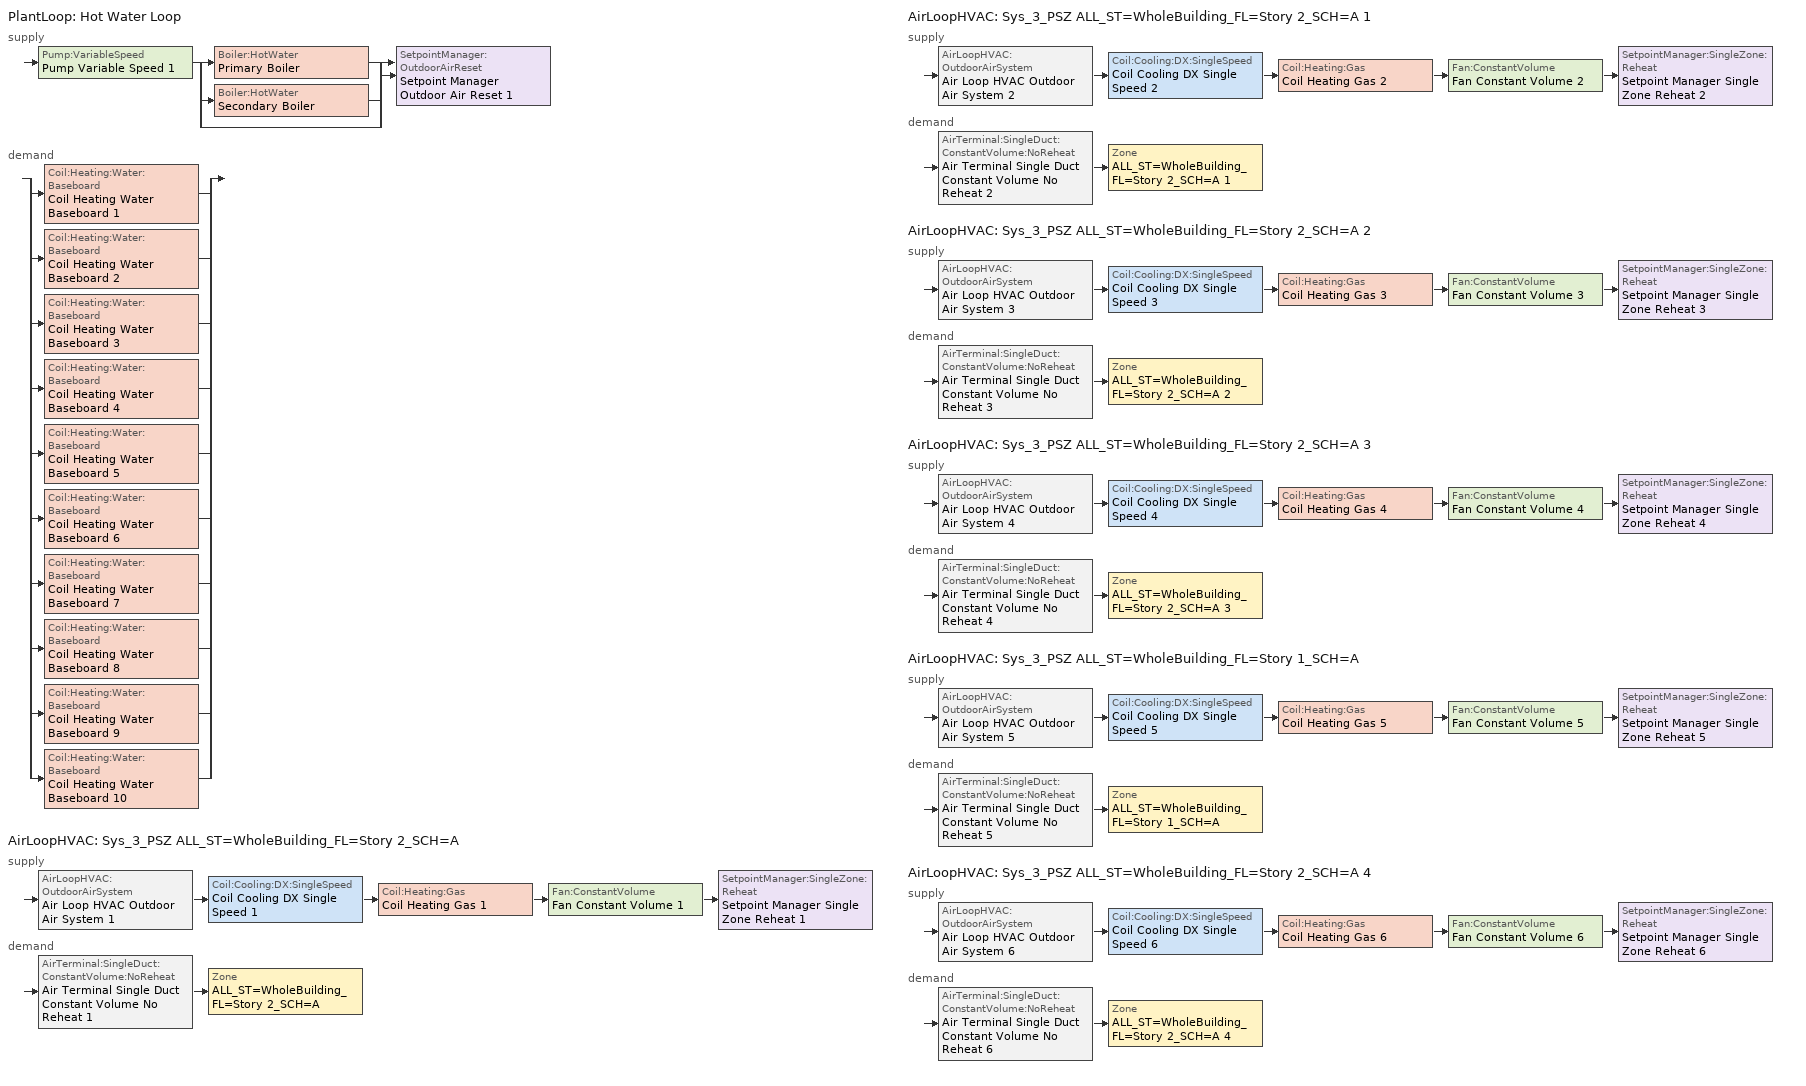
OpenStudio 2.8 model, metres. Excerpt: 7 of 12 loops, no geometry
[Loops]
PlantLoop 'Hot Water Loop'
 supply: Pump:VariableSpeed 'Pump Variable Speed 1' > split
  | Boiler:HotWater 'Primary Boiler'
  | Boiler:HotWater 'Secondary Boiler'
  | bypass
  join > SetpointManager:OutdoorAirReset 'Setpoint Manager Outdoor Air Reset 1'
 demand: split
  | Coil:Heating:Water:Baseboard 'Coil Heating Water Baseboard 1'
  | Coil:Heating:Water:Baseboard 'Coil Heating Water Baseboard 2'
  | Coil:Heating:Water:Baseboard 'Coil Heating Water Baseboard 3'
  | Coil:Heating:Water:Baseboard 'Coil Heating Water Baseboard 4'
  | Coil:Heating:Water:Baseboard 'Coil Heating Water Baseboard 5'
  | Coil:Heating:Water:Baseboard 'Coil Heating Water Baseboard 6'
  | Coil:Heating:Water:Baseboard 'Coil Heating Water Baseboard 7'
  | Coil:Heating:Water:Baseboard 'Coil Heating Water Baseboard 8'
  | Coil:Heating:Water:Baseboard 'Coil Heating Water Baseboard 9'
  | Coil:Heating:Water:Baseboard 'Coil Heating Water Baseboard 10'
AirLoopHVAC 'Sys_3_PSZ ALL_ST=WholeBuilding_FL=Story 2_SCH=A'
 supply: AirLoopHVAC:OutdoorAirSystem 'Air Loop HVAC Outdoor Air System 1' > Coil:Cooling:DX:SingleSpeed 'Coil Cooling DX Single Speed 1' > Coil:Heating:Gas 'Coil Heating Gas 1' > Fan:ConstantVolume 'Fan Constant Volume 1' > SetpointManager:SingleZone:Reheat 'Setpoint Manager Single Zone Reheat 1'
 demand: AirTerminal:SingleDuct:ConstantVolume:NoReheat 'Air Terminal Single Duct Constant Volume No Reheat 1' > Zone 'ALL_ST=WholeBuilding_FL=Story 2_SCH=A'
AirLoopHVAC 'Sys_3_PSZ ALL_ST=WholeBuilding_FL=Story 2_SCH=A 1'
 supply: AirLoopHVAC:OutdoorAirSystem 'Air Loop HVAC Outdoor Air System 2' > Coil:Cooling:DX:SingleSpeed 'Coil Cooling DX Single Speed 2' > Coil:Heating:Gas 'Coil Heating Gas 2' > Fan:ConstantVolume 'Fan Constant Volume 2' > SetpointManager:SingleZone:Reheat 'Setpoint Manager Single Zone Reheat 2'
 demand: AirTerminal:SingleDuct:ConstantVolume:NoReheat 'Air Terminal Single Duct Constant Volume No Reheat 2' > Zone 'ALL_ST=WholeBuilding_FL=Story 2_SCH=A 1'
AirLoopHVAC 'Sys_3_PSZ ALL_ST=WholeBuilding_FL=Story 2_SCH=A 2'
 supply: AirLoopHVAC:OutdoorAirSystem 'Air Loop HVAC Outdoor Air System 3' > Coil:Cooling:DX:SingleSpeed 'Coil Cooling DX Single Speed 3' > Coil:Heating:Gas 'Coil Heating Gas 3' > Fan:ConstantVolume 'Fan Constant Volume 3' > SetpointManager:SingleZone:Reheat 'Setpoint Manager Single Zone Reheat 3'
 demand: AirTerminal:SingleDuct:ConstantVolume:NoReheat 'Air Terminal Single Duct Constant Volume No Reheat 3' > Zone 'ALL_ST=WholeBuilding_FL=Story 2_SCH=A 2'
AirLoopHVAC 'Sys_3_PSZ ALL_ST=WholeBuilding_FL=Story 2_SCH=A 3'
 supply: AirLoopHVAC:OutdoorAirSystem 'Air Loop HVAC Outdoor Air System 4' > Coil:Cooling:DX:SingleSpeed 'Coil Cooling DX Single Speed 4' > Coil:Heating:Gas 'Coil Heating Gas 4' > Fan:ConstantVolume 'Fan Constant Volume 4' > SetpointManager:SingleZone:Reheat 'Setpoint Manager Single Zone Reheat 4'
 demand: AirTerminal:SingleDuct:ConstantVolume:NoReheat 'Air Terminal Single Duct Constant Volume No Reheat 4' > Zone 'ALL_ST=WholeBuilding_FL=Story 2_SCH=A 3'
AirLoopHVAC 'Sys_3_PSZ ALL_ST=WholeBuilding_FL=Story 1_SCH=A'
 supply: AirLoopHVAC:OutdoorAirSystem 'Air Loop HVAC Outdoor Air System 5' > Coil:Cooling:DX:SingleSpeed 'Coil Cooling DX Single Speed 5' > Coil:Heating:Gas 'Coil Heating Gas 5' > Fan:ConstantVolume 'Fan Constant Volume 5' > SetpointManager:SingleZone:Reheat 'Setpoint Manager Single Zone Reheat 5'
 demand: AirTerminal:SingleDuct:ConstantVolume:NoReheat 'Air Terminal Single Duct Constant Volume No Reheat 5' > Zone 'ALL_ST=WholeBuilding_FL=Story 1_SCH=A'
AirLoopHVAC 'Sys_3_PSZ ALL_ST=WholeBuilding_FL=Story 2_SCH=A 4'
 supply: AirLoopHVAC:OutdoorAirSystem 'Air Loop HVAC Outdoor Air System 6' > Coil:Cooling:DX:SingleSpeed 'Coil Cooling DX Single Speed 6' > Coil:Heating:Gas 'Coil Heating Gas 6' > Fan:ConstantVolume 'Fan Constant Volume 6' > SetpointManager:SingleZone:Reheat 'Setpoint Manager Single Zone Reheat 6'
 demand: AirTerminal:SingleDuct:ConstantVolume:NoReheat 'Air Terminal Single Duct Constant Volume No Reheat 6' > Zone 'ALL_ST=WholeBuilding_FL=Story 2_SCH=A 4'
[Sizing:Zone] Zone Cooling Design Supply Air Temperature Input Method=SupplyAirTemperature; Zone Cooling Design Supply Air Temperature {C}=13; Zone Cooling Design Supply Air Temperature Difference {deltaC}=11.11; Zone Heating Design Supply Air Temperature Input Method=SupplyAirTemperature; Zone Heating Design Supply Air Temperature {C}=43; Zone Heating Design Supply Air Temperature Difference {deltaC}=11.11; Zone Cooling Design Supply Air Humidity Ratio {kg-H2O/kg-air}=0.0085; Zone Heating Design Supply Air Humidity Ratio {kg-H2O/kg-air}=0.008; Zone Heating Sizing Factor=1.3; Zone Cooling Sizing Factor=1.1; Cooling Design Air Flow Method=DesignDay; Heating Design Air Flow Method=DesignDay; Account for Dedicated Outdoor Air System=No; Dedicated Outdoor Air System Control Strategy=NeutralSupplyAir; Dedicated Outdoor Air Low Setpoint Temperature for Design {C}=autosize; Dedicated Outdoor Air High Setpoint Temperature for Design {C}=autosize
ALL_ST=WholeBuilding_FL=Story 2_SCH=A; ALL_ST=WholeBuilding_FL=Story 2_SCH=A 1; ALL_ST=WholeBuilding_FL=Story 2_SCH=A 2; ALL_ST=WholeBuilding_FL=Story 2_SCH=A 3; ALL_ST=WholeBuilding_FL=Story 1_SCH=A; ALL_ST=WholeBuilding_FL=Story 2_SCH=A 4
[Zone equipment]
ALL_ST=WholeBuilding_FL=Story 2_SCH=A: Air Terminal Single Duct Constant Volume No Reheat 1, Zone HVAC Baseboard Convective Water 1
ALL_ST=WholeBuilding_FL=Story 2_SCH=A 1: Air Terminal Single Duct Constant Volume No Reheat 2, Zone HVAC Baseboard Convective Water 2
ALL_ST=WholeBuilding_FL=Story 2_SCH=A 2: Air Terminal Single Duct Constant Volume No Reheat 3, Zone HVAC Baseboard Convective Water 3
ALL_ST=WholeBuilding_FL=Story 2_SCH=A 3: Air Terminal Single Duct Constant Volume No Reheat 4, Zone HVAC Baseboard Convective Water 4
ALL_ST=WholeBuilding_FL=Story 1_SCH=A: Air Terminal Single Duct Constant Volume No Reheat 5, Zone HVAC Baseboard Convective Water 5
ALL_ST=WholeBuilding_FL=Story 2_SCH=A 4: Air Terminal Single Duct Constant Volume No Reheat 6, Zone HVAC Baseboard Convective Water 6
[PlantLoop]
Hot Water Loop: Fluid Type=Water; Glycol Concentration=0; Plant Loop Volume {m3}=Autocalculate; Load Distribution Scheme=Optimal
[Sizing:Plant]
Hot Water Loop: Loop Type=Heating; Design Loop Exit Temperature {C}=82; Loop Design Temperature Difference {deltaC}=16; Sizing Option=NonCoincident; Zone Timesteps in Averaging Window=1; Coincident Sizing Factor Mode=None
[Pump:VariableSpeed]
Pump Variable Speed 1: Pump Control Type=Intermittent; Skin Loss Radiative Fraction=0.5; Design Power Sizing Method=PowerPerFlowPerPressure; Design Electric Power per Unit Flow Rate {W/(m3/s)}=348701.1; Design Shaft Power per Unit Flow Rate per Unit Head {W-s/m3-Pa}=1.28205; Design Minimum Flow Rate Fraction=0
[Boiler:HotWater] Fuel Type=NaturalGas; Water Outlet Upper Temperature Limit {C}=99; Boiler Flow Mode=ConstantFlow; Parasitic Electric Load {W}=0; Sizing Factor=1
Primary Boiler; Secondary Boiler
[SetpointManager:OutdoorAirReset]
Setpoint Manager Outdoor Air Reset 1: Control Variable=Temperature; Setpoint at Outdoor Low Temperature {C}=82; Outdoor Low Temperature {C}=-16; Setpoint at Outdoor High Temperature {C}=60; Outdoor High Temperature {C}=0
[AirLoopHVAC] Availability Schedule=Always On Discrete; Design Supply Air Flow Rate {m3/s}=AutoSize
Sys_3_PSZ ALL_ST=WholeBuilding_FL=Story 2_SCH=A; Sys_3_PSZ ALL_ST=WholeBuilding_FL=Story 2_SCH=A 1; Sys_3_PSZ ALL_ST=WholeBuilding_FL=Story 2_SCH=A 2; Sys_3_PSZ ALL_ST=WholeBuilding_FL=Story 2_SCH=A 3; Sys_3_PSZ ALL_ST=WholeBuilding_FL=Story 1_SCH=A; Sys_3_PSZ ALL_ST=WholeBuilding_FL=Story 2_SCH=A 4
[Sizing:System] Type of Load to Size On=Sensible; Design Outdoor Air Flow Rate {m3/s}=Autosize; Central Heating Maximum System Air Flow Ratio=1; Preheat Design Temperature {C}=7; Preheat Design Humidity Ratio {kg-H2O/kg-Air}=0.008; Precool Design Temperature {C}=13; Precool Design Humidity Ratio {kg-H2O/kg-Air}=0.008; Central Cooling Design Supply Air Temperature {C}=13; Central Heating Design Supply Air Temperature {C}=43; Sizing Option=NonCoincident; 100% Outdoor Air in Cooling=No; 100% Outdoor Air in Heating=No; Central Cooling Design Supply Air Humidity Ratio {kg-H2O/kg-Air}=0.0085; Central Heating Design Supply Air Humidity Ratio {kg-H2O/kg-Air}=0.008; Cooling Design Air Flow Method=DesignDay; Cooling Design Air Flow Rate {m3/s}=0; Heating Design Air Flow Method=DesignDay; Heating Design Air Flow Rate {m3/s}=0; System Outdoor Air Method=ZoneSum; Zone Maximum Outdoor Air Fraction=1; Cooling Supply Air Flow Rate Per Floor Area {m3/s-m2}=0.00996765; Cooling Fraction of Autosized Cooling Supply Air Flow Rate=1; Cooling Supply Air Flow Rate Per Unit Cooling Capacity {m3/s-W}=3.94755e-05; Heating Supply Air Flow Rate Per Floor Area {m3/s-m2}=0.00996765; Heating Fraction of Autosized Heating Supply Air Flow Rate=1; Heating Fraction of Autosized Cooling Supply Air Flow Rate=1; Heating Supply Air Flow Rate Per Unit Heating Capacity {m3/s-W}=3.15882e-05; Cooling Design Capacity Method=CoolingDesignCapacity; Cooling Design Capacity {W}=autosize; Cooling Design Capacity Per Floor Area {W/m2}=234.7; Fraction of Autosized Cooling Design Capacity=1; Heating Design Capacity Method=HeatingDesignCapacity; Heating Design Capacity {W}=autosize; Heating Design Capacity Per Floor Area {W/m2}=157; Fraction of Autosized Heating Design Capacity=1; Central Cooling Capacity Control Method=OnOff
Sys_3_PSZ ALL_ST=WholeBuilding_FL=Story 2_SCH=A; Sys_3_PSZ ALL_ST=WholeBuilding_FL=Story 2_SCH=A 1; Sys_3_PSZ ALL_ST=WholeBuilding_FL=Story 2_SCH=A 2; Sys_3_PSZ ALL_ST=WholeBuilding_FL=Story 2_SCH=A 3; Sys_3_PSZ ALL_ST=WholeBuilding_FL=Story 1_SCH=A; Sys_3_PSZ ALL_ST=WholeBuilding_FL=Story 2_SCH=A 4
[Fan:ConstantVolume] Availability Schedule=Always On Discrete; Maximum Flow Rate {m3/s}=AutoSize
Fan Constant Volume 1; Fan Constant Volume 2; Fan Constant Volume 3; Fan Constant Volume 4; Fan Constant Volume 5; Fan Constant Volume 6
[Coil:Heating:Gas] Availability Schedule=Always On Discrete; Gas Burner Efficiency=0.8; Nominal Capacity {W}=AutoSize; Parasitic Electric Load {W}=0; Parasitic Gas Load {W}=0
Coil Heating Gas 1; Coil Heating Gas 2; Coil Heating Gas 3; Coil Heating Gas 4; Coil Heating Gas 5; Coil Heating Gas 6
[Coil:Cooling:DX:SingleSpeed] Availability Schedule=Always On Discrete; Rated Total Cooling Capacity {W}=autosize; Rated Sensible Heat Ratio=autosize; Rated COP {W/W}=3; Rated Air Flow Rate {m3/s}=autosize; Rated Evaporator Fan Power Per Volume Flow Rate {W/(m3/s)}=773.3; Condenser Type=AirCooled; Evaporative Condenser Effectiveness=0; Evaporative Condenser Air Flow Rate {m3/s}=Autosize; Evaporative Condenser Pump Rated Power Consumption {W}=Autosize; Crankcase Heater Capacity {W}=0; Maximum Outdoor Dry-Bulb Temperature for Crankcase Heater Operation {C}=0; Basin Heater Capacity {W/K}=0; Basin Heater Setpoint Temperature {C}=10
Name | Total Cooling Capacity Function of Temperature Curve | Total Cooling Capacity Function of Flow Fraction Curve | Energy Input Ratio Function of Temperature Curve | Energy Input Ratio Function of Flow Fraction Curve | Part Load Fraction Correlation Curve
Coil Cooling DX Single Speed 1 | Curve Biquadratic 1 | Curve Quadratic 1 | Curve Biquadratic 2 | Curve Quadratic 2 | Curve Quadratic 3
Coil Cooling DX Single Speed 2 | Curve Biquadratic 3 | Curve Quadratic 4 | Curve Biquadratic 4 | Curve Quadratic 5 | Curve Quadratic 6
Coil Cooling DX Single Speed 3 | Curve Biquadratic 5 | Curve Quadratic 7 | Curve Biquadratic 6 | Curve Quadratic 8 | Curve Quadratic 9
Coil Cooling DX Single Speed 4 | Curve Biquadratic 7 | Curve Quadratic 10 | Curve Biquadratic 8 | Curve Quadratic 11 | Curve Quadratic 12
Coil Cooling DX Single Speed 5 | Curve Biquadratic 9 | Curve Quadratic 13 | Curve Biquadratic 10 | Curve Quadratic 14 | Curve Quadratic 15
Coil Cooling DX Single Speed 6 | Curve Biquadratic 11 | Curve Quadratic 16 | Curve Biquadratic 12 | Curve Quadratic 17 | Curve Quadratic 18
[Controller:OutdoorAir] Minimum Outdoor Air Flow Rate {m3/s}=autosize; Maximum Outdoor Air Flow Rate {m3/s}=Autosize; Economizer Control Type=NoEconomizer; Economizer Control Action Type=ModulateFlow; Economizer Maximum Limit Dry-Bulb Temperature {C}=28; Economizer Maximum Limit Enthalpy {J/kg}=64000; Economizer Minimum Limit Dry-Bulb Temperature {C}=-100; Lockout Type=NoLockout; Minimum Limit Type=FixedMinimum; High Humidity Control=No; Heat Recovery Bypass Control Type=BypassWhenWithinEconomizerLimits
Name | Controller Mechanical Ventilation
Controller Outdoor Air 1 | Controller Mechanical Ventilation 1
Controller Outdoor Air 2 | Controller Mechanical Ventilation 2
Controller Outdoor Air 3 | Controller Mechanical Ventilation 3
Controller Outdoor Air 4 | Controller Mechanical Ventilation 4
Controller Outdoor Air 5 | Controller Mechanical Ventilation 5
Controller Outdoor Air 6 | Controller Mechanical Ventilation 6
[Controller:MechanicalVentilation] Availability Schedule=Always On Discrete; System Outdoor Air Method=ZoneSum
Controller Mechanical Ventilation 1; Controller Mechanical Ventilation 2; Controller Mechanical Ventilation 3; Controller Mechanical Ventilation 4; Controller Mechanical Ventilation 5; Controller Mechanical Ventilation 6
[AirLoopHVAC:OutdoorAirSystem]
Name | Controller
Air Loop HVAC Outdoor Air System 1 | Controller Outdoor Air 1
Air Loop HVAC Outdoor Air System 2 | Controller Outdoor Air 2
Air Loop HVAC Outdoor Air System 3 | Controller Outdoor Air 3
Air Loop HVAC Outdoor Air System 4 | Controller Outdoor Air 4
Air Loop HVAC Outdoor Air System 5 | Controller Outdoor Air 5
Air Loop HVAC Outdoor Air System 6 | Controller Outdoor Air 6
[SetpointManager:SingleZone:Reheat] Minimum Supply Air Temperature {C}=13; Maximum Supply Air Temperature {C}=43
Name | Control Zone
Setpoint Manager Single Zone Reheat 1 | ALL_ST=WholeBuilding_FL=Story 2_SCH=A
Setpoint Manager Single Zone Reheat 2 | ALL_ST=WholeBuilding_FL=Story 2_SCH=A 1
Setpoint Manager Single Zone Reheat 3 | ALL_ST=WholeBuilding_FL=Story 2_SCH=A 2
Setpoint Manager Single Zone Reheat 4 | ALL_ST=WholeBuilding_FL=Story 2_SCH=A 3
Setpoint Manager Single Zone Reheat 5 | ALL_ST=WholeBuilding_FL=Story 1_SCH=A
Setpoint Manager Single Zone Reheat 6 | ALL_ST=WholeBuilding_FL=Story 2_SCH=A 4
[AirTerminal:SingleDuct:ConstantVolume:NoReheat] Availability Schedule=Always On Discrete; Maximum Air Flow Rate {m3/s}=AutoSize
Air Terminal Single Duct Constant Volume No Reheat 1; Air Terminal Single Duct Constant Volume No Reheat 2; Air Terminal Single Duct Constant Volume No Reheat 3; Air Terminal Single Duct Constant Volume No Reheat 4; Air Terminal Single Duct Constant Volume No Reheat 5; Air Terminal Single Duct Constant Volume No Reheat 6
[Coil:Heating:Water:Baseboard] Heating Design Capacity Method=HeatingDesignCapacity; Heating Design Capacity {W}=autosize; Heating Design Capacity Per Floor Area {W/m2}=0; Fraction of Autosized Heating Design Capacity=0.8
Coil Heating Water Baseboard 1; Coil Heating Water Baseboard 2; Coil Heating Water Baseboard 3; Coil Heating Water Baseboard 4; Coil Heating Water Baseboard 5; Coil Heating Water Baseboard 6; Coil Heating Water Baseboard 7; Coil Heating Water Baseboard 8; Coil Heating Water Baseboard 9; Coil Heating Water Baseboard 10
[ZoneHVAC:Baseboard:Convective:Water] Availability Schedule=Always On Discrete
Name | Heating Coil
Zone HVAC Baseboard Convective Water 1 | Coil Heating Water Baseboard 1
Zone HVAC Baseboard Convective Water 2 | Coil Heating Water Baseboard 2
Zone HVAC Baseboard Convective Water 3 | Coil Heating Water Baseboard 3
Zone HVAC Baseboard Convective Water 4 | Coil Heating Water Baseboard 4
Zone HVAC Baseboard Convective Water 5 | Coil Heating Water Baseboard 5
Zone HVAC Baseboard Convective Water 6 | Coil Heating Water Baseboard 6
Zone HVAC Baseboard Convective Water 7 | Coil Heating Water Baseboard 7
Zone HVAC Baseboard Convective Water 8 | Coil Heating Water Baseboard 8
Zone HVAC Baseboard Convective Water 9 | Coil Heating Water Baseboard 9
Zone HVAC Baseboard Convective Water 10 | Coil Heating Water Baseboard 10
[Schedule:Constant]
Always On Discrete: Value=1
[Curve:Biquadratic] Minimum Value of x=17; Maximum Value of x=22; Minimum Value of y=13; Maximum Value of y=46
Name | Coefficient1 Constant | Coefficient2 x | Coefficient3 x**2 | Coefficient4 y | Coefficient5 y**2 | Coefficient6 x*y
Curve Biquadratic 1; Curve Biquadratic 3; Curve Biquadratic 5; Curve Biquadratic 7; Curve Biquadratic 9; Curve Biquadratic 11 | 0.942588 | 0.00954335 | 0.00068377 | -0.0110427 | 5.249e-06 | -9.72e-06
Curve Biquadratic 2; Curve Biquadratic 4; Curve Biquadratic 6; Curve Biquadratic 8; Curve Biquadratic 10; Curve Biquadratic 12 | 0.342414 | 0.034885 | -0.0006237 | 0.00497722 | 0.000437951 | -0.000728028
[Curve:Quadratic]
Name | Coefficient1 Constant | Coefficient2 x | Coefficient3 x**2 | Minimum Value of x | Maximum Value of x
Curve Quadratic 1; Curve Quadratic 4; Curve Quadratic 7; Curve Quadratic 10; Curve Quadratic 13; Curve Quadratic 16 | 0.8 | 0.2 | 0 | 0.5 | 1.5
Curve Quadratic 2; Curve Quadratic 5; Curve Quadratic 8; Curve Quadratic 11; Curve Quadratic 14; Curve Quadratic 17 | 1.1552 | -0.1808 | 0.0256 | 0.5 | 1.5
Curve Quadratic 3; Curve Quadratic 6; Curve Quadratic 9; Curve Quadratic 12; Curve Quadratic 15; Curve Quadratic 18 | 0.85 | 0.15 | 0 | 0 | 1
